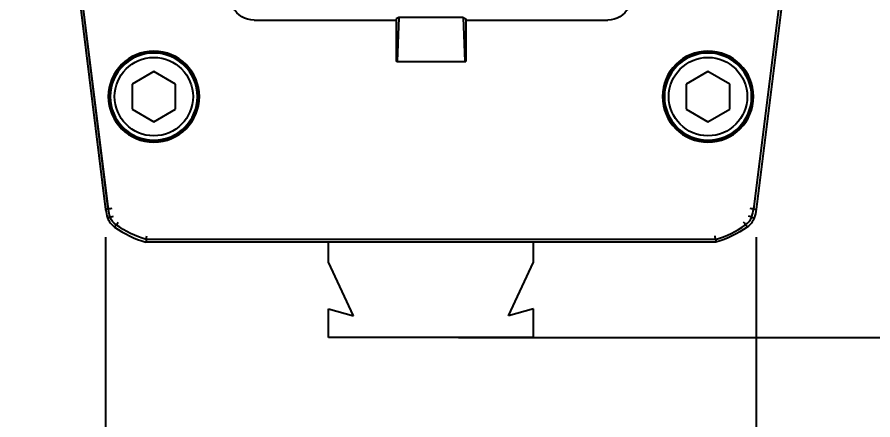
# Model space of a CAD drawing. Header units: inches. Extents: x -1 to 22.2, y 2.7 to 16.5.
# Drawn here: x -1.019 to 0.914, y 7.884 to 8.795 of the extents above; entities that cross this region are included whole.
import ezdxf

# ---------------------------------------------------------------- set-up
doc = ezdxf.new("R2010")
doc.units = ezdxf.units.IN
doc.header["$MEASUREMENT"] = 0
doc.layers.get('Defpoints').update_dxf_attribs({"color": 1})
doc.layers.add('Graze 2.0', color=7, linetype='Continuous')
doc.styles.get("Standard").update_dxf_attribs({"font": 'Arial.ttf'})
doc.dimstyles.new('.1 DIM', dxfattribs={"dimscale": 0, "dimtxt": 0.15, "dimasz": 0.1, "dimexe": 0.18, "dimexo": 0.0625, "dimgap": 0.09, "dimtad": 0, "dimtih": 1, "dimtoh": 1, "dimdec": 5, "dimzin": 0, "dimdsep": 46, "dimlunit": 4, "dimtxsty": 'Standard', "dimcen": 0.09, "dimadec": 0, "dimazin": 0, "dimtfac": 1, "dimtdec": 5, "dimtofl": 0, "dimtmove": 0, "dimatfit": 3, "dimfxl": 1, "dimtolj": 1, "dimtzin": 0, "dimarcsym": 0})

# ---------------------------------------------------------------- blocks, each defined once
blk = doc.blocks.new('*D24')
at = {"layer": 'Defpoints', "color": 0, "lineweight": -2, "transparency": 16777216}
for p, q in [((-0.0216, 10.2998), (1.6402, 10.2998)), ((1.4602, 10.1998), (1.4602, 9.6347)), ((1.4602, 8.1699), (1.4602, 8.735)), ((-0.0216, 8.0699), (1.6402, 8.0699))]:
    blk.add_line(p, q, dxfattribs=at)
at = {"layer": 'Defpoints', "color": 0, "transparency": 16777216}
for p in [(-0.0841, 10.2998), (1.4602, 10.2998), (-0.0841, 8.0699)]:
    blk.add_point(p, dxfattribs=at)
for points in [[(1.4436, 10.1998), (1.4769, 10.1998), (1.4602, 10.2998)], [(1.4436, 8.1699), (1.4769, 8.1699), (1.4602, 8.0699)]]:
    blk.add_solid(points, dxfattribs=at)
at = {"layer": 'Defpoints', "color": 0, "transparency": 16777216, "char_height": 0.15, "attachment_point": 5}
for s, insert in [('\\A1;2{\\H1x;\\S7/32;}"', (1.4602, 9.4492)), ('\\A1;[56.64 mm]', (1.4602, 8.9994))]:
    blk.add_mtext(s, dxfattribs=dict(at, insert=insert))
blk = doc.blocks.new('*D25')
at = {"layer": 'Defpoints', "color": 0, "lineweight": -2, "transparency": 16777216}
for p, q in [((-0.819, 8.2973), (-0.819, 6.6339)), ((0.6507, 8.2973), (0.6507, 6.6339)), ((-0.919, 6.8139), (-1.019, 6.8139)), ((0.7507, 6.8139), (0.8507, 6.8139))]:
    blk.add_line(p, q, dxfattribs=at)
at = {"layer": 'Defpoints', "color": 0, "transparency": 16777216}
for p in [(-0.819, 8.3598), (0.6507, 8.3598), (0.6507, 6.8139)]:
    blk.add_point(p, dxfattribs=at)
for points in [[(-0.919, 6.8305), (-0.919, 6.7972), (-0.819, 6.8139)], [(0.7507, 6.8305), (0.7507, 6.7972), (0.6507, 6.8139)]]:
    blk.add_solid(points, dxfattribs=at)
at = {"layer": 'Defpoints', "color": 0, "transparency": 16777216, "char_height": 0.15, "attachment_point": 5}
for s, insert in [('\\A1;1{\\H1x;\\S15/32;}"', (-0.0841, 7.0803)), ('\\A1;[37.33 mm]', (-0.0841, 6.6284))]:
    blk.add_mtext(s, dxfattribs=dict(at, insert=insert))

msp = doc.modelspace()

# ---------------------------------------------------------------- linework, layer by layer
at = {"layer": 'Graze 2.0'}
for p, q in [((-0.97172, 9.588547), (-0.819016, 8.35981)), ((-0.813089, 8.360647), (-0.965761, 9.589128)), ((-0.81289, 8.360675), (-0.965561, 9.589148)), ((0.79748, 9.589128), (0.644809, 8.360647)), ((0.803439, 9.588547), (0.650735, 8.35981)), ((-0.483691, 8.787447), (-0.162877, 8.787447)), ((-0.157003, 8.793718), (-0.16288, 8.79078)), ((-0.16288, 8.79078), (-0.16288, 8.694294)), ((-0.157003, 8.793718), (-0.160474, 8.694294)), ((-0.011278, 8.793718), (-0.157003, 8.793718)), ((-0.011278, 8.793718), (-0.007806, 8.694294)), ((-0.011278, 8.793718), (-0.0054, 8.79078)), ((-0.005404, 8.787447), (0.31541, 8.787447)), ((-0.0054, 8.79078), (-0.0054, 8.694294)), ((-0.160474, 8.694294), (-0.16288, 8.694294)), ((-0.160474, 8.694294), (-0.007806, 8.694294)), ((-0.007806, 8.694294), (-0.0054, 8.694294)), ((-0.710125, 8.671592), (-0.759337, 8.643179)), ((-0.660912, 8.643179), (-0.710125, 8.671592)), ((0.541844, 8.671592), (0.492631, 8.643179)), ((0.591057, 8.643179), (0.541844, 8.671592)), ((-0.759337, 8.643179), (-0.759337, 8.586353)), ((-0.660912, 8.586353), (-0.660912, 8.643179)), ((0.492631, 8.643179), (0.492631, 8.586353)), ((0.591057, 8.586353), (0.591057, 8.643179)), ((-0.759337, 8.586353), (-0.710125, 8.55794)), ((-0.710125, 8.55794), (-0.660912, 8.586353)), ((0.492631, 8.586353), (0.541844, 8.55794)), ((0.541844, 8.55794), (0.591057, 8.586353)), ((0.559677, 8.285885), (-0.727958, 8.285885)), ((0.558843, 8.29187), (-0.727124, 8.29187)), ((-0.315685, 8.240332), (-0.315685, 8.285884)), ((0.147405, 8.240332), (0.147405, 8.285884)), ((-0.25914, 8.11907), (-0.315685, 8.240332)), ((0.090859, 8.11907), (0.147405, 8.240332)), ((-0.315685, 8.069884), (-0.315685, 8.134774)), ((-0.315685, 8.134774), (-0.25914, 8.11907)), ((0.147405, 8.134774), (0.090859, 8.11907)), ((0.147405, 8.069884), (0.147405, 8.134774)), ((0.147405, 8.069884), (-0.315685, 8.069884))]:
    msp.add_line(p, q, dxfattribs=at)
at = {"layer": 'Graze 2.0', "extrusion": (0, 0, -1)}
for centre, radius in [((0.710125, 8.614766), 0.102867), ((0.710125, 8.614766), 0.098425), ((-0.541844, 8.614766), 0.102867), ((-0.541844, 8.614766), 0.098425)]:
    msp.add_circle(centre, radius, dxfattribs=at)
at = {"layer": 'Graze 2.0'}
for centre, radius in [((-0.710125, 8.614766), 0.100737), ((-0.710125, 8.614766), 0.088583), ((0.541844, 8.614766), 0.100737), ((0.541844, 8.614766), 0.088583)]:
    msp.add_circle(centre, radius, dxfattribs=at)
at = {"layer": 'Graze 2.0', "extrusion": (0, 0, -1)}
for centre, radius, start, end in [((0.483691, 8.839963), 0.052516, 270, 333.434949), ((-0.31541, 8.839963), 0.052516, 206.565051, 270), ((0.656412, 8.38552), 0.158438, 344.183289, 350.97832), ((-0.488131, 8.38552), 0.164624, 188.984926, 195.915247), ((0.773584, 8.356023), 0.037831, 304.608532, 338.788747), ((-0.605303, 8.356023), 0.044016, 200.821163, 235.322544), ((0.66599, 8.505453), 0.22196, 285.980036, 305.559732), ((-0.497709, 8.505453), 0.228145, 234.452763, 254.239495)]:
    msp.add_arc(centre, radius, start, end, dxfattribs=at)
at = {"layer": 'Graze 2.0'}
for centre, radius, start, end in [((-0.656412, 8.38552), 0.164624, 188.984926, 195.915247), ((0.488131, 8.38552), 0.158438, 344.183289, 350.97832), ((-0.773584, 8.356023), 0.044016, 200.821163, 235.322544), ((0.605303, 8.356023), 0.037831, 304.608532, 338.788747), ((-0.66599, 8.505453), 0.228145, 234.452763, 254.239495), ((0.497709, 8.505453), 0.22196, 285.980036, 305.559732)]:
    msp.add_arc(centre, radius, start, end, dxfattribs=at)
for points in [[(-0.813089, 8.360647), (-0.815065, 8.360368), (-0.81704, 8.360089), (-0.819016, 8.35981)], [(0.644809, 8.360647), (0.646784, 8.360368), (0.64876, 8.360089), (0.650735, 8.35981)], [(-0.727124, 8.29187), (-0.727404, 8.289875), (-0.727682, 8.28788), (-0.727958, 8.285885)], [(0.558843, 8.29187), (0.559123, 8.289875), (0.559401, 8.28788), (0.559677, 8.285885)]]:
    msp.add_open_spline(points, degree=3, dxfattribs=at)
for points, knots in [([(-0.805295, 8.361752), (-0.807293, 8.361468), (-0.809301, 8.361184), (-0.812169, 8.360777), (-0.813036, 8.360655), (-0.813089, 8.360647)], [0, 0, 0, 0, 0.5, 0.5, 1, 1, 1, 1]), ([(0.644809, 8.360647), (0.644756, 8.360655), (0.643889, 8.360777), (0.641021, 8.361184), (0.639012, 8.361468), (0.637014, 8.361752)], [0, 0, 0, 0, 0.5, 0.5, 1, 1, 1, 1]), ([(-0.809042, 8.342272), (-0.809589, 8.342089), (-0.810137, 8.341906), (-0.812031, 8.341273), (-0.813378, 8.340825), (-0.814726, 8.340377)], [0, 0, 0, 0, 0.28893926, 0.28893926, 1, 1, 1, 1]), ([(-0.809042, 8.342272), (-0.808991, 8.342289), (-0.80816, 8.342567), (-0.805411, 8.343491), (-0.803485, 8.344141), (-0.801574, 8.34479)], [0, 0, 0, 0, 0.5, 0.5, 1, 1, 1, 1]), ([(0.640762, 8.342272), (0.640711, 8.342289), (0.639879, 8.342567), (0.637131, 8.343491), (0.635204, 8.344141), (0.633293, 8.34479)], [0, 0, 0, 0, 0.5, 0.5, 1, 1, 1, 1]), ([(0.640762, 8.342272), (0.641309, 8.342089), (0.641856, 8.341906), (0.64375, 8.341273), (0.645098, 8.340825), (0.646445, 8.340377)], [0, 0, 0, 0, 0.28893926, 0.28893926, 1, 1, 1, 1]), ([(-0.795186, 8.324722), (-0.795517, 8.324251), (-0.795849, 8.323779), (-0.796996, 8.322147), (-0.797811, 8.320986), (-0.798627, 8.319826)], [0, 0, 0, 0, 0.28893948, 0.28893948, 1, 1, 1, 1]), ([(-0.795186, 8.324722), (-0.795155, 8.324766), (-0.794652, 8.325482), (-0.792987, 8.327854), (-0.791824, 8.329512), (-0.790664, 8.331166)], [0, 0, 0, 0, 0.5, 0.5, 1, 1, 1, 1]), ([(0.626905, 8.324722), (0.626875, 8.324766), (0.626371, 8.325482), (0.624707, 8.327854), (0.623543, 8.329512), (0.622383, 8.331166)], [0, 0, 0, 0, 0.5, 0.5, 1, 1, 1, 1]), ([(0.626905, 8.324722), (0.627237, 8.324251), (0.627568, 8.323779), (0.628715, 8.322147), (0.629531, 8.320986), (0.630347, 8.319826)], [0, 0, 0, 0, 0.28893948, 0.28893948, 1, 1, 1, 1]), ([(-0.727124, 8.29187), (-0.727116, 8.291923), (-0.726992, 8.292809), (-0.726583, 8.295709), (-0.726296, 8.297735), (-0.726009, 8.299741)], [0, 0, 0, 0, 0.5, 0.5, 1, 1, 1, 1]), ([(0.558843, 8.29187), (0.558836, 8.291923), (0.558712, 8.292809), (0.558302, 8.295709), (0.558015, 8.297735), (0.557729, 8.299741)], [0, 0, 0, 0, 0.5, 0.5, 1, 1, 1, 1])]:
    msp.add_open_spline(points, degree=3, knots=knots, dxfattribs=at)

# ---------------------------------------------------------------- dimensions: what is measured, and where the dimension line sits
at = {"layer": 'Defpoints'}
dim = msp.add_linear_dim(base=(1.460226, 10.299805), p1=(-0.08414, 8.069884), p2=(-0.08414, 10.299805), angle=90, dimstyle='.1 DIM', override={"dimscale": 1, "dimpost": '\\X'}, dxfattribs=at)
dim.commit()
dim.dimension.update_dxf_attribs({"geometry": '*D24', "text_midpoint": (1.460226, 9.184845)})
dim = msp.add_linear_dim(base=(0.650735, 6.813872), p1=(-0.819016, 8.35981), p2=(0.650735, 8.35981), dimstyle='.1 DIM', override={"dimscale": 1, "dimpost": '\\X'}, dxfattribs=at)
dim.commit()
dim.dimension.update_dxf_attribs({"geometry": '*D25', "text_midpoint": (-0.08414, 6.813872)})

doc.saveas('drawing.dxf')
